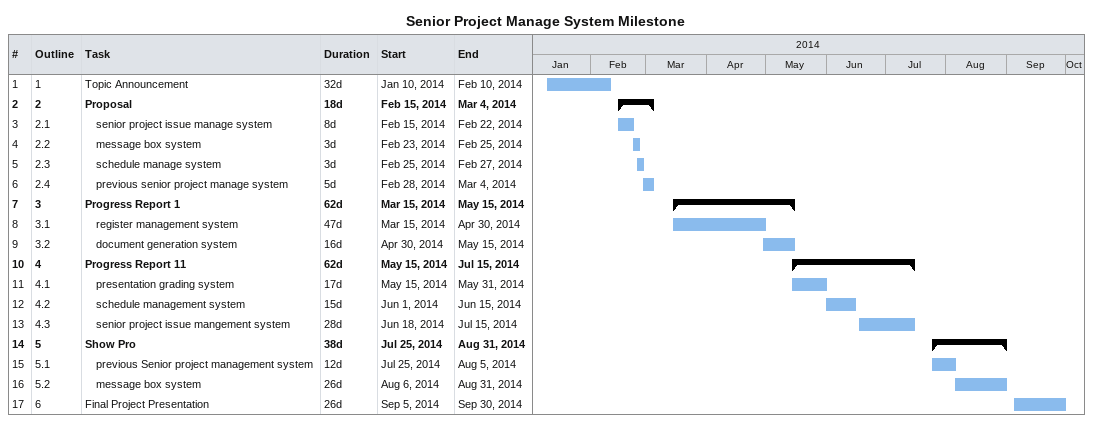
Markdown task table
Senior Project Manage System Milestone

| ID | WBS | Task | Duration | Start | Finish |
|---|---|---|---|---|---|
| 1 | 1 | Topic Announcement | 32d | 2014-01-10 | 2014-02-10 |
| 2 | 2 | **Proposal** | 18d | 2014-02-15 | 2014-03-04 |
| 3 | 2.1 | senior project issue manage system | 8d | 2014-02-15 | 2014-02-22 |
| 4 | 2.2 | message box system | 3d | 2014-02-23 | 2014-02-25 |
| 5 | 2.3 | schedule manage system | 3d | 2014-02-25 | 2014-02-27 |
| 6 | 2.4 | previous senior project manage system | 5d | 2014-02-28 | 2014-03-04 |
| 7 | 3 | **Progress Report 1** | 62d | 2014-03-15 | 2014-05-15 |
| 8 | 3.1 | register management system | 47d | 2014-03-15 | 2014-04-30 |
| 9 | 3.2 | document generation system | 16d | 2014-04-30 | 2014-05-15 |
| 10 | 4 | **Progress Report 11** | 62d | 2014-05-15 | 2014-07-15 |
| 11 | 4.1 | presentation grading system | 17d | 2014-05-15 | 2014-05-31 |
| 12 | 4.2 | schedule management system | 15d | 2014-06-01 | 2014-06-15 |
| 13 | 4.3 | senior project issue mangement system | 28d | 2014-06-18 | 2014-07-15 |
| 14 | 5 | **Show Pro** | 38d | 2014-07-25 | 2014-08-31 |
| 15 | 5.1 | previous Senior project management system | 12d | 2014-07-25 | 2014-08-05 |
| 16 | 5.2 | message box system | 26d | 2014-08-06 | 2014-08-31 |
| 17 | 6 | Final Project Presentation | 26d | 2014-09-05 | 2014-09-30 |
